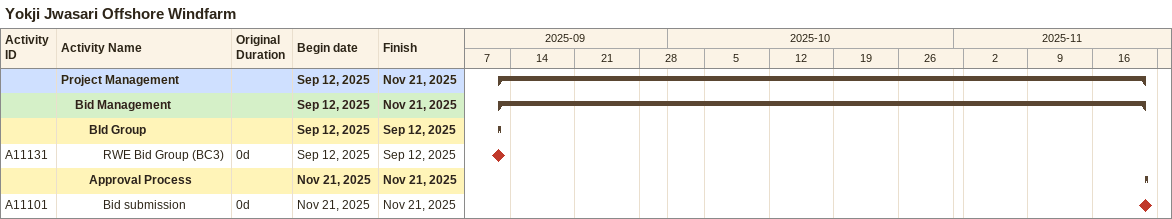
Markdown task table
Yokji Jwasari Offshore Windfarm

| ID | Level | Task | Original duration | Start | Finish |
|---|---|---|---|---|---|
|  | 1 | **Project Management** |  | 2025-09-12 | 2025-11-21 |
|  | 2 | **Bid Management** |  | 2025-09-12 | 2025-11-21 |
|  | 3 | **BId Group** |  | 2025-09-12 | 2025-09-12 |
| A11131 | 4 | RWE Bid Group (BC3) | 0d | 2025-09-12 | 2025-09-12 |
|  | 3 | **Approval Process** |  | 2025-11-21 | 2025-11-21 |
| A11101 | 4 | Bid submission | 0d | 2025-11-21 | 2025-11-21 |
